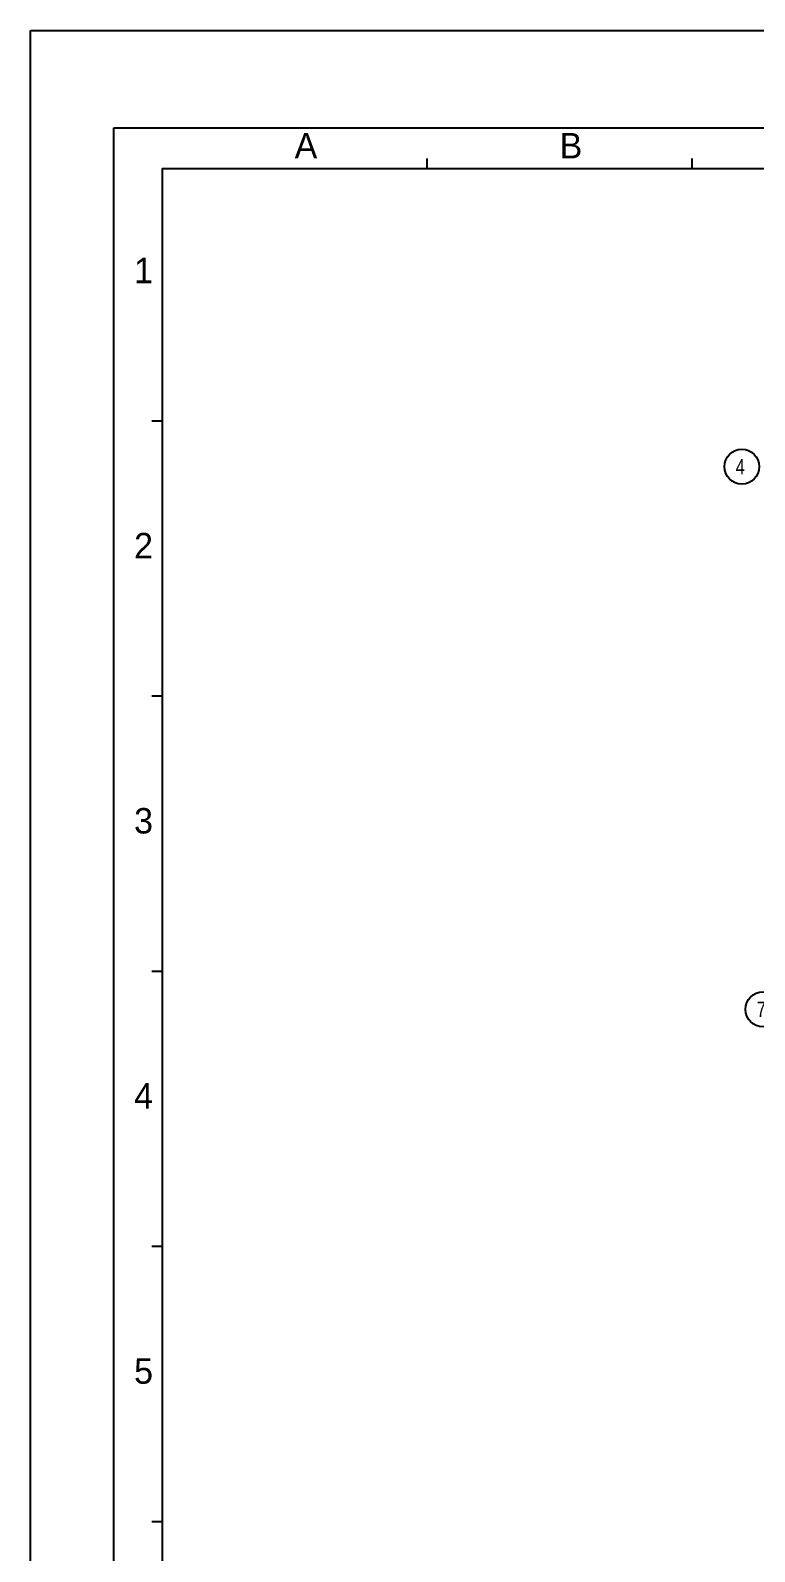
# Model space of a CAD drawing. Header units: millimetres. Extents: x 0 to 841, y 0 to 594.
# Drawn here: x 0 to 142.1, y 295.4 to 594 of the extents above; entities that cross this region are included whole.
import ezdxf

# ---------------------------------------------------------------- set-up
doc = ezdxf.new("R2010")
doc.units = ezdxf.units.MM
doc.header["$LTSCALE"] = 46.255
doc.layers.get('0').update_dxf_attribs({"linetype": 'CONTINUOUS'})
doc.layers.add('DETAIL', color=7, linetype='CONTINUOUS')
doc.styles.get("Standard").update_dxf_attribs({"font": 'txt', "width": 0.8})
doc.styles.add('TEXTSTYLE_2', font='txt')

# ---------------------------------------------------------------- blocks, each defined once
blk = doc.blocks.new('BALLOON_BL7', base_point=(139.6, 508.38))
at = {"layer": 'DETAIL', "color": 7, "linetype": 'CONTINUOUS'}
blk.add_circle((139.6, 508.38), 3.42, dxfattribs=at)
at = {"layer": 'DETAIL', "color": 7, "linetype": 'CONTINUOUS', "insert": (138.4, 509.88), "char_height": 3, "width": 2.4, "attachment_point": 1, "line_spacing_factor": 0.9}
blk.add_mtext('4', dxfattribs=at)
blk = doc.blocks.new('BALLOON_BL10', base_point=(143.73, 401.87))
at = {"layer": 'DETAIL', "color": 7, "linetype": 'CONTINUOUS'}
blk.add_circle((143.73, 401.87), 3.42, dxfattribs=at)
at = {"layer": 'DETAIL', "color": 7, "linetype": 'CONTINUOUS', "insert": (142.53, 403.37), "char_height": 3, "width": 2.4, "attachment_point": 1, "line_spacing_factor": 0.9}
blk.add_mtext('7', dxfattribs=at)

msp = doc.modelspace()

# ---------------------------------------------------------------- linework, layer by layer
at = {"color": 7, "linetype": 'CONTINUOUS'}
for p, q in [((0, 0), (0, 594)), ((0, 594), (841, 594)), ((16.34, 23.88), (16.34, 574.88)), ((16.34, 574.88), (819.34, 574.88)), ((77.84, 566.88), (77.84, 568.88)), ((129.84, 566.88), (129.84, 568.88)), ((25.84, 566.88), (25.84, 31.38)), ((25.84, 566.88), (809.34, 566.88)), ((23.84, 517.38), (25.84, 517.38)), ((23.84, 463.38), (25.84, 463.38)), ((23.84, 409.38), (25.84, 409.38)), ((23.84, 355.38), (25.84, 355.38)), ((23.84, 301.38), (25.84, 301.38))]:
    msp.add_line(p, q, dxfattribs=at)

# ---------------------------------------------------------------- block references
at = {"layer": 'DETAIL', "color": 7, "linetype": 'CONTINUOUS'}
for name, p in [('BALLOON_BL7', (139.6, 508.38)), ('BALLOON_BL10', (143.73, 401.87))]:
    msp.add_blockref(name, p, dxfattribs=at)

# ---------------------------------------------------------------- texts
at = {"color": 7, "linetype": 'CONTINUOUS', "char_height": 5, "width": 5, "attachment_point": 1, "line_spacing_factor": 0.9, "style": 'TEXTSTYLE_2'}
for s, insert in [('A', (51.84, 573.88)), ('B', (103.84, 573.88)), ('1', (20.34, 549.38)), ('2', (20.34, 495.38)), ('3', (20.34, 441.38)), ('4', (20.34, 387.38)), ('5', (20.34, 333.38))]:
    msp.add_mtext(s, dxfattribs=dict(at, insert=insert))

doc.saveas('drawing.dxf')
